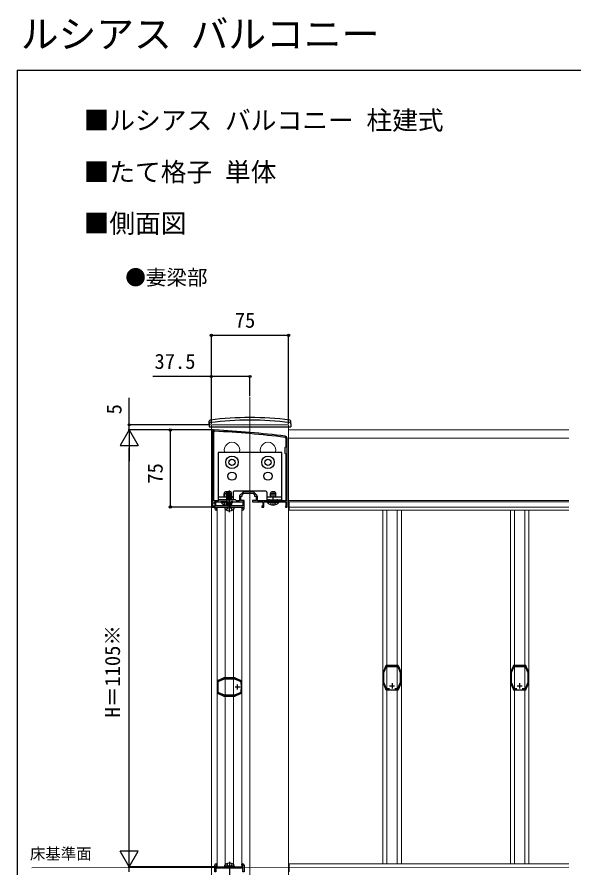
# Model space of a CAD drawing. Units: millimetres, scale not verified. Extents: x -875 to 875, y -1305 to 1297.
# Drawn here: x -875 to -334, y 469 to 1297 of the extents above; entities that cross this region are included whole.
import ezdxf
from ezdxf.enums import TextEntityAlignment as Align

# ---------------------------------------------------------------- set-up
doc = ezdxf.new("R2010")
doc.units = ezdxf.units.MM
doc.header["$LTSCALE"] = 8
for name, color, linetype in [('0-1_USER1', 3, 'Continuous'), ('0-2_YKK_11', 7, 'Continuous'), ('0-3_YKK_11E', 7, 'Continuous'), ('0-5_YKK_13', 4, 'Continuous'), ('0-6_YKK_D', 6, 'Continuous'), ('0-7_YKK_ZWAK', 7, 'Continuous')]:
    doc.layers.add(name, color=color, linetype=linetype)
doc.layers.add('0-4_YKK_12', color=2, linetype='Continuous', lineweight=18)
doc.styles.add('ＭＳ ゴシック', font='')
doc.styles.get('ＭＳ ゴシック').set_extended_font_data('MS Gothic')

msp = doc.modelspace()

# ---------------------------------------------------------------- linework, layer by layer
at = {"layer": '0-2_YKK_11'}
for p, q in [((-683.8, 826.5), (-683.8, 893.3)), ((-655.436, 834.561), (-658.261, 831.736)), ((-645.624, 835), (-654.376, 835)), ((-641.739, 831.736), (-644.564, 834.561))]:
    msp.add_line(p, q, dxfattribs=at)
for points in [[(-685, 893.3), (-685, 825.8), (-685.5, 825.3), (-685.5, 820.3), (-683, 820.3), (-683, 821.3), (-684.5, 821.3), (-684.5, 824.3), (-683, 824.3), (-683, 825.3), (-676.458, 825.3), (-676.275, 825.42), (-675.725, 825.42), (-675.542, 825.3), (-671.458, 825.3), (-671.275, 825.42), (-670.725, 825.42), (-670.542, 825.3), (-665.458, 825.3), (-665.275, 825.42), (-664.725, 825.42), (-664.542, 825.3), (-654, 825.3), (-654, 826.8), (-657.5, 826.8), (-657.5, 830.8), (-656, 830.8), (-656, 832.3), (-654.5, 833.8), (-650.458, 833.8), (-650.275, 833.92), (-649.725, 833.92), (-649.542, 833.8), (-645.5, 833.8), (-644, 832.3), (-644, 830.8), (-642.5, 830.8), (-642.5, 826.8), (-646, 826.8), (-646, 825.3)], [(-646, 825.3), (-636, 825.3), (-636, 821.3), (-637, 821.3), (-637, 820.3), (-635, 820.3), (-635, 825.3), (-626.458, 825.3), (-626.275, 825.42), (-625.725, 825.42), (-625.542, 825.3), (-613.5, 825.3), (-613.5, 821.592), (-613.75, 821.296), (-614, 821), (-614, 820.3), (-612.5, 820.3), (-612.5, 887.3)], [(-613.7, 887.3), (-613.7, 878.6), (-614.5, 877.8), (-614.5, 872.8), (-613.7, 872), (-613.7, 826.5), (-621.6, 826.5), (-621.6, 827.3), (-622.5, 827.3), (-622.5, 826.5), (-629.5, 826.5), (-629.5, 827.3), (-630.4, 827.3), (-630.4, 826.5), (-641.3, 826.5), (-641.3, 830.676)], [(-658.7, 830.676), (-658.7, 826.5), (-661.7, 826.5), (-662.5, 827.3), (-678.5, 827.3), (-679.3, 826.5), (-683.8, 826.5)], [(-654.3, 818.8), (-654.3, 825.3), (-655.3, 825.3), (-655.3, 821.5), (-659.98, 821.5), (-660.24, 821.35), (-660.76, 821.35), (-661.02, 821.5), (-667.98, 821.5), (-668.24, 821.35), (-668.5, 821.2), (-668.76, 821.35), (-669.02, 821.5), (-675.98, 821.5), (-676.24, 821.35), (-676.76, 821.35), (-677.02, 821.5), (-681.7, 821.5), (-681.7, 825.3), (-682.7, 825.3), (-682.7, 818.8)], [(-681.5, 820.3), (-668.5, 820.3), (-655.5, 820.3), (-655.5, 818.8), (-656.3, 818.8), (-656.3, 817.8), (-655.8, 817.3)], [(-681.2, 817.3), (-680.7, 817.8), (-680.7, 818.8), (-681.5, 818.8), (-681.5, 820.3)], [(-681.5, 470.3), (-668.5, 470.3), (-655.5, 470.3), (-655.5, 471.8), (-656.3, 471.8), (-656.3, 472.8), (-655.8, 473.3)], [(-681.2, 473.3), (-680.7, 472.8), (-680.7, 471.8), (-681.5, 471.8), (-681.5, 470.3)], [(-654.3, 471.8), (-654.3, 465.3), (-655.3, 465.3), (-655.3, 469.1), (-659.98, 469.1), (-660.24, 469.25), (-660.76, 469.25), (-661.02, 469.1), (-667.98, 469.1), (-668.24, 469.25), (-668.5, 469.4), (-668.76, 469.25), (-669.02, 469.1), (-675.98, 469.1), (-676.24, 469.25), (-676.76, 469.25), (-677.02, 469.1), (-681.7, 469.1), (-681.7, 465.3), (-682.7, 465.3), (-682.7, 471.8)]]:
    msp.add_lwpolyline(points, dxfattribs=at)
for centre, radius, start, end in [((-683, 893.3), 2, 86.9684, 180.00001), ((-683, 893.3), 0.8, 86.96839, 180.00001), ((-735.781, -103.299), 998.796, 83.01993, 86.96841), ((-735.781, -103.299), 999.996, 83.01993, 86.96841), ((-614.5, 887.3), 0.8, 0.00001, 83.01993), ((-614.5, 887.3), 2, 0.00001, 83.01993), ((-657.2, 830.676), 1.5, 134.99999, 179.99998), ((-654.376, 833.5), 1.5, 90.00002, 135.00001), ((-645.624, 833.5), 1.5, 44.99999, 89.99998), ((-642.8, 830.676), 1.5, 0.00002, 45.00001), ((-681.2, 818.8), 1.5, 180.00001, 269.99999), ((-655.8, 818.8), 1.5, 270.00001, 359.99999), ((-681.2, 471.8), 1.5, 90.00001, 179.99999), ((-655.8, 471.8), 1.5, 0.00001, 89.99999)]:
    msp.add_arc(centre, radius, start, end, dxfattribs=at)
at = {"layer": '0-3_YKK_11E'}
for p, q in [((-660.493, 642.8), (-660.493, 647.8)), ((-512.85, 646.4), (-507.85, 646.4)), ((-510.35, 648.9), (-510.35, 643.9)), ((-388.85, 646.4), (-383.85, 646.4)), ((-386.35, 648.9), (-386.35, 643.9)), ((-662.993, 645.3), (-657.993, 645.3))]:
    msp.add_line(p, q, dxfattribs=at)
for points in [[(-516.737, 665.617), (-516.753, 665.462), (-516.759, 665.325), (-518.838, 660.381), (-518.935, 660.279), (-519.033, 660.176), (-519.233, 659.699)], [(-512.94, 643.4), (-515.752, 643.4), (-518.35, 649.582), (-518.35, 659.218), (-515.794, 665.3), (-504.906, 665.3), (-502.35, 659.219), (-502.35, 649.582), (-504.948, 643.4), (-507.76, 643.4)], [(-505.407, 666.3), (-515.293, 666.3), (-515.421, 666.347), (-515.57, 666.392)], [(-505.13, 666.392), (-505.278, 666.347), (-505.407, 666.3)], [(-501.467, 659.699), (-501.667, 660.176), (-501.765, 660.279), (-501.862, 660.381), (-503.941, 665.325), (-503.947, 665.462), (-503.962, 665.617)], [(-392.737, 665.617), (-392.753, 665.462), (-392.759, 665.325), (-394.838, 660.381), (-394.935, 660.279), (-395.033, 660.176), (-395.233, 659.699)], [(-388.94, 643.4), (-391.752, 643.4), (-394.35, 649.582), (-394.35, 659.218), (-391.794, 665.3), (-380.906, 665.3), (-378.35, 659.219), (-378.35, 649.582), (-380.948, 643.4), (-383.76, 643.4)], [(-381.407, 666.3), (-391.293, 666.3), (-391.421, 666.347), (-391.57, 666.392)], [(-381.13, 666.392), (-381.278, 666.347), (-381.407, 666.3)], [(-377.467, 659.699), (-377.667, 660.176), (-377.765, 660.279), (-377.862, 660.381), (-379.941, 665.325), (-379.947, 665.462), (-379.962, 665.617)], [(-673.793, 654.183), (-674.27, 653.983), (-674.372, 653.885), (-674.475, 653.788), (-679.418, 651.709), (-679.555, 651.703), (-679.711, 651.687)], [(-663.776, 654.3), (-664.294, 654.3), (-664.426, 654.25), (-664.558, 654.2), (-672.429, 654.2), (-672.561, 654.25), (-672.694, 654.3), (-673.212, 654.3)], [(-657.277, 651.688), (-657.432, 651.703), (-657.569, 651.709), (-662.512, 653.788), (-662.615, 653.885), (-662.718, 653.983), (-663.195, 654.183)], [(-519.35, 659.118), (-519.35, 658.6), (-519.3, 658.468), (-519.25, 658.335), (-519.25, 650.465), (-519.3, 650.332), (-519.35, 650.2), (-519.35, 649.682)], [(-501.35, 649.682), (-501.35, 650.2), (-501.4, 650.332), (-501.45, 650.465), (-501.45, 658.335), (-501.4, 658.468), (-501.35, 658.6), (-501.35, 659.118)], [(-395.35, 659.118), (-395.35, 658.6), (-395.3, 658.468), (-395.25, 658.335), (-395.25, 650.465), (-395.3, 650.332), (-395.35, 650.2), (-395.35, 649.682)], [(-377.35, 649.682), (-377.35, 650.2), (-377.4, 650.332), (-377.45, 650.465), (-377.45, 658.335), (-377.4, 658.468), (-377.35, 658.6), (-377.35, 659.118)], [(-680.486, 650.52), (-680.44, 650.371), (-680.394, 650.243)], [(-680.394, 650.243), (-680.394, 640.357), (-680.44, 640.229), (-680.486, 640.08)], [(-657.494, 642.71), (-657.493, 639.898), (-663.676, 637.3), (-673.312, 637.3), (-679.394, 639.856), (-679.394, 650.744), (-673.312, 653.3), (-663.675, 653.3), (-657.494, 650.702), (-657.494, 647.89)], [(-656.501, 640.08), (-656.547, 640.229), (-656.594, 640.357), (-656.594, 650.243), (-656.547, 650.371), (-656.501, 650.52)], [(-519.233, 649.101), (-519.033, 648.624), (-518.935, 648.521), (-518.838, 648.419), (-516.759, 643.475), (-516.753, 643.338), (-516.738, 643.183)], [(-503.962, 643.183), (-503.947, 643.338), (-503.941, 643.475), (-501.862, 648.419), (-501.765, 648.521), (-501.667, 648.624), (-501.467, 649.101)], [(-395.233, 649.101), (-395.033, 648.624), (-394.935, 648.521), (-394.838, 648.419), (-392.759, 643.475), (-392.753, 643.338), (-392.738, 643.183)], [(-379.962, 643.183), (-379.947, 643.338), (-379.941, 643.475), (-377.862, 648.419), (-377.765, 648.521), (-377.667, 648.624), (-377.467, 649.101)], [(-679.711, 638.912), (-679.555, 638.897), (-679.418, 638.891), (-674.475, 636.812), (-674.372, 636.715), (-674.27, 636.617), (-673.793, 636.417)], [(-663.195, 636.417), (-662.718, 636.617), (-662.615, 636.715), (-662.513, 636.812), (-657.569, 638.891), (-657.432, 638.897), (-657.277, 638.912)], [(-515.57, 642.407), (-515.421, 642.453), (-515.293, 642.5), (-505.407, 642.5), (-505.279, 642.453), (-505.13, 642.407)], [(-391.57, 642.407), (-391.421, 642.453), (-391.293, 642.5), (-381.407, 642.5), (-381.279, 642.453), (-381.13, 642.407)], [(-673.212, 636.3), (-672.694, 636.3), (-672.561, 636.35), (-672.429, 636.4), (-664.558, 636.4), (-664.426, 636.35), (-664.294, 636.3), (-663.776, 636.3)]]:
    msp.add_lwpolyline(points, dxfattribs=at)
for centre, start, end in [((-515.42, 664.9), 95.73921, 151.44435), ((-505.28, 664.9), 28.55562, 84.26075), ((-391.42, 664.9), 95.73921, 151.44435), ((-381.28, 664.9), 28.55562, 84.26075), ((-673.212, 652.8), 89.99994, 112.78745), ((-663.776, 652.8), 67.21227, 90), ((-517.85, 659.118), 157.21229, 180.00002), ((-502.85, 659.118), 359.99994, 22.78745), ((-393.85, 659.118), 157.21229, 180.00002), ((-378.85, 659.118), 359.99994, 22.78745), ((-678.994, 650.37), 118.55562, 174.26075), ((-657.994, 650.37), 5.73917, 61.44408), ((-517.85, 649.682), 179.99992, 202.78766), ((-502.85, 649.682), 337.21227, 0), ((-393.85, 649.682), 179.99992, 202.78766), ((-378.85, 649.682), 337.21227, 0), ((-678.994, 640.23), 185.73921, 241.44435), ((-657.994, 640.23), 298.55653, 354.26086), ((-515.42, 643.9), 208.55653, 264.26086), ((-505.28, 643.9), 275.73917, 331.44408), ((-391.42, 643.9), 208.55653, 264.26086), ((-381.28, 643.9), 275.73917, 331.44408), ((-673.212, 637.8), 247.21229, 270.00002), ((-663.776, 637.8), 269.99992, 292.78766)]:
    msp.add_arc(centre, 1.5, start, end, dxfattribs=at)
at = {"layer": '0-4_YKK_12'}
for p, q in [((-648.5, 927.3), (-648.5, -138.7)), ((-686, 900.3), (-686, 898.3)), ((-686, 900.3), (-611, 900.3)), ((-686, 898.3), (-686, 170.3)), ((-611, 900.3), (-611, 898.3)), ((-611, 898.3), (-611, 456.8)), ((-611, 820.3), (-611, 895.3)), ((-338.5, 895.3), (-611, 895.3)), ((-338.5, 887.3), (-611, 887.3)), ((-680.5, 470.3), (-680.5, 820.3)), ((-680.5, 820.3), (-656.5, 820.3)), ((-656.5, 470.3), (-656.5, 820.3)), ((-338.5, 826.8), (-611, 826.8)), ((-338.5, 825.3), (-611, 825.3)), ((-338.5, 820.3), (-611, 820.3)), ((-338.5, 825.3), (-610.5, 825.3)), ((-672.535, 472.667), (-672.535, 817.933)), ((-664.665, 472.8), (-664.665, 817.8)), ((-338.5, 817.3), (-610.5, 817.3)), ((-519.35, 817.3), (-519.35, 473.3)), ((-515.293, 817.3), (-515.293, 473.3)), ((-505.407, 817.3), (-505.407, 473.3)), ((-501.35, 817.3), (-501.35, 473.3)), ((-395.35, 817.3), (-395.35, 473.3)), ((-391.293, 817.3), (-391.293, 473.3)), ((-381.407, 817.3), (-381.407, 473.3)), ((-377.35, 817.3), (-377.35, 473.3)), ((-338.5, 473.3), (-610.5, 473.3)), ((-610.5, 465.3), (-610.5, 473.3)), ((-338.5, 469.983), (-860.719, 469.412)), ((-680.5, 470.3), (-656.5, 470.3))]:
    msp.add_line(p, q, dxfattribs=at)
msp.add_lwpolyline([(-610.5, 825.3), (-610.5, 820.3), (-610.5, 817.3)], dxfattribs=at)
for centre in [(-666, 875.8), (-631, 875.8)]:
    msp.add_arc(centre, 7.5, 340.52879, 199.47121, dxfattribs=at)
at = {"layer": '0-5_YKK_13'}
for p, q in [((-688.2, 901.3), (-688.153, 903.967)), ((-608.8, 901.3), (-608.847, 903.967)), ((-688.2, 901.3), (-688.148, 898.3)), ((-688.148, 898.3), (-608.852, 898.3)), ((-608.8, 901.3), (-608.852, 898.3)), ((-668.5, 815.356), (-668.5, 836.429)), ((-679.5, 830.2), (-670.854, 830.2)), ((-673.5, 833.6), (-672.7, 835.3)), ((-673.5, 830.2), (-673.5, 833.6)), ((-673.5, 833.6), (-670.501, 833.6)), ((-673.067, 830.2), (-673.067, 834.52)), ((-672.7, 835.3), (-669.3, 835.3)), ((-671, 821.8), (-671, 835.8)), ((-670.972, 828.598), (-666.028, 829.422)), ((-666.028, 829.304), (-670.972, 828.48)), ((-670.972, 828.48), (-670.972, 828.598)), ((-670.972, 828.48), (-670.324, 828.107)), ((-670.854, 830.314), (-670.148, 830.451)), ((-670.854, 830.06), (-670.854, 830.314)), ((-670.854, 830.06), (-670.148, 830.177)), ((-670.854, 830.06), (-670.324, 829.755)), ((-670.501, 834.371), (-668.677, 835.602)), ((-670.501, 830.518), (-670.501, 834.371)), ((-670.501, 834.371), (-670.148, 834.183)), ((-670.501, 831.011), (-670.148, 831.011)), ((-670.324, 829.755), (-670.144, 829.795)), ((-670.324, 828.972), (-670.324, 829.755)), ((-670.324, 828.107), (-666.676, 828.931)), ((-670.324, 827.324), (-670.324, 828.107)), ((-670.081, 828.999), (-668.677, 835.176)), ((-669.571, 829.12), (-668.5, 833.829)), ((-669.565, 829.143), (-666.676, 829.796)), ((-669.378, 829.968), (-666.676, 830.579)), ((-669.3, 835.3), (-669.258, 835.21)), ((-669.298, 830.317), (-666.264, 830.816)), ((-669.227, 830.63), (-667.266, 831.011)), ((-669.141, 831.011), (-666.499, 831.011)), ((-668.323, 835.602), (-668.677, 835.602)), ((-668.677, 835.176), (-668.677, 835.602)), ((-668.5, 833.829), (-668.5, 835.602)), ((-668.5, 833.829), (-668.323, 835.602)), ((-666.499, 834.371), (-668.323, 835.602)), ((-667.676, 833.365), (-666.499, 834.371)), ((-666.264, 830.816), (-666.676, 830.579)), ((-666.676, 829.796), (-666.676, 830.579)), ((-666.676, 830.2), (-664.75, 830.2)), ((-666.028, 829.422), (-666.676, 829.796)), ((-666.028, 829.304), (-666.676, 828.931)), ((-666.676, 828.148), (-666.676, 828.931)), ((-666.028, 827.774), (-666.676, 828.148)), ((-666.499, 830.928), (-666.499, 834.371)), ((-666.499, 830.928), (-666.264, 830.816)), ((-666.028, 829.304), (-666.028, 829.422)), ((-664.75, 834.8), (-664.75, 827.3)), ((-633.25, 835.8), (-663.75, 835.8)), ((-632.25, 830.2), (-617.5, 830.2)), ((-628.5, 833.6), (-627.7, 835.3)), ((-628.5, 830.2), (-628.5, 833.6)), ((-628.5, 833.6), (-623.5, 833.6)), ((-628.067, 830.2), (-628.067, 834.52)), ((-627.7, 835.3), (-624.3, 835.3)), ((-626, 821.8), (-626, 835.8)), ((-624.3, 835.3), (-623.5, 833.6)), ((-623.933, 830.2), (-623.933, 834.52)), ((-623.5, 830.2), (-623.5, 833.6)), ((-670.972, 825.3), (-676.9, 825.3)), ((-676.9, 825.052), (-676.9, 825.3)), ((-676.9, 825.052), (-670.742, 825.052)), ((-673.5, 822.717), (-672.145, 825.435)), ((-673.104, 819.711), (-673.001, 820.3)), ((-673.104, 819.711), (-672.902, 818.564)), ((-673.104, 819.711), (-663.896, 819.711)), ((-673.001, 820.3), (-663.999, 820.3)), ((-671, 826.044), (-672.145, 825.435)), ((-670.972, 825.302), (-670.734, 825.44)), ((-670.972, 825.302), (-670.676, 825.352)), ((-670.972, 825.185), (-670.972, 825.302)), ((-670.28, 825.3), (-670.972, 825.185)), ((-670.972, 825.185), (-670.324, 824.811)), ((-670.972, 823.655), (-666.028, 824.479)), ((-666.028, 824.361), (-670.972, 823.537)), ((-670.972, 823.537), (-670.972, 823.655)), ((-670.972, 823.537), (-670.324, 823.163)), ((-670.972, 822.007), (-666.028, 822.831)), ((-666.028, 822.713), (-670.972, 821.889)), ((-670.972, 822.007), (-670.324, 822.38)), ((-670.972, 821.889), (-670.972, 822.007)), ((-670.972, 821.889), (-670.324, 821.515)), ((-670.324, 824.811), (-668.159, 825.3)), ((-670.324, 824.028), (-670.324, 824.811)), ((-670.324, 823.163), (-666.676, 823.987)), ((-670.324, 822.38), (-666.676, 823.204)), ((-670.324, 822.38), (-670.324, 823.163)), ((-670.324, 821.515), (-666.676, 822.339)), ((-670.324, 821.5), (-670.324, 821.515)), ((-668.874, 827.3), (-666.028, 827.774)), ((-666.028, 827.657), (-668.167, 827.3)), ((-666.676, 821.557), (-666.863, 821.5)), ((-666.028, 827.657), (-666.676, 827.283)), ((-666.676, 824.852), (-666.676, 825.3)), ((-665.1, 825.3), (-666.676, 825.3)), ((-666.676, 825.052), (-665.1, 825.052)), ((-666.028, 824.479), (-666.676, 824.852)), ((-666.028, 824.361), (-666.676, 823.987)), ((-666.676, 823.204), (-666.676, 823.987)), ((-666.028, 822.831), (-666.676, 823.204)), ((-666.028, 822.713), (-666.676, 822.339)), ((-666.676, 821.557), (-666.676, 822.339)), ((-666.578, 821.5), (-666.676, 821.557)), ((-666.028, 827.657), (-666.028, 827.774)), ((-666.028, 824.361), (-666.028, 824.479)), ((-666.028, 822.713), (-666.028, 822.831)), ((-665.1, 825.052), (-665.1, 825.3)), ((-663.896, 819.711), (-664.098, 818.564)), ((-663.896, 819.711), (-663.999, 820.3)), ((-620.1, 825.3), (-631.9, 825.3)), ((-631.9, 825.052), (-631.9, 825.3)), ((-631.9, 825.052), (-620.1, 825.052)), ((-628.5, 826.5), (-628.5, 827.3)), ((-628.5, 822.717), (-627.145, 825.435)), ((-628.067, 826.5), (-628.067, 827.3)), ((-626, 826.044), (-627.145, 825.435)), ((-626, 826.044), (-624.855, 825.435)), ((-623.5, 822.717), (-624.855, 825.435)), ((-623.933, 826.5), (-623.933, 827.3)), ((-623.5, 826.5), (-623.5, 827.3)), ((-620.1, 825.052), (-620.1, 825.3)), ((-673.104, 470.889), (-672.902, 472.036)), ((-668.5, 475.244), (-668.5, 454.171)), ((-663.896, 470.889), (-664.098, 472.036)), ((-663.896, 470.889), (-673.104, 470.889)), ((-673.104, 470.889), (-673.001, 470.3)), ((-663.999, 470.3), (-673.001, 470.3)), ((-663.896, 470.889), (-663.999, 470.3))]:
    msp.add_line(p, q, dxfattribs=at)
for points in [[(-617.5, 827.3), (-617.5, 873.3), (-679.5, 873.3), (-679.5, 827.3), (-664.75, 827.3)], [(-670.972, 828.598), (-670.324, 828.972), (-670.099, 829.023)], [(-670.854, 830.314), (-670.324, 830.62), (-670.148, 830.66)], [(-670.366, 827.3), (-670.324, 827.324), (-666.676, 828.148)], [(-670.148, 829.185), (-670.148, 834.183), (-668.677, 835.176)], [(-668.5, 833.955), (-667.676, 833.365), (-667.441, 831.011)], [(-632.25, 834.8), (-632.25, 827.3), (-617.5, 827.3)], [(-671.207, 817.264), (-669.848, 819.991), (-668.5, 820.707)], [(-670.972, 823.655), (-670.324, 824.028), (-666.676, 824.852)], [(-665.793, 817.264), (-667.152, 819.991), (-668.5, 820.707)], [(-671.207, 473.336), (-669.848, 470.609), (-668.5, 469.893)], [(-665.793, 473.336), (-667.152, 470.609), (-668.5, 469.893)]]:
    msp.add_lwpolyline(points, dxfattribs=at)
for centre, radius in [((-666, 863.8), 6), ((-631, 863.8), 6), ((-666, 863.8), 3), ((-631, 863.8), 3), ((-666, 850.3), 4), ((-631, 850.3), 4)]:
    msp.add_circle(centre, radius, dxfattribs=at)
for centre, radius, start, end in [((-687.197, 901.453), 1, 97.02227, 179), ((-687.154, 903.949), 1, 96.9597, 179), ((-648.5, 587.3), 317.528, 82.97773, 97.02227), ((-648.5, 587.3), 320, 83.0403, 96.9597), ((-609.846, 903.949), 1, 1, 83.0403), ((-609.803, 901.453), 1, 1, 82.97773), ((-669.856, 829.185), 0.292, 180, 347.19096), ((-663.75, 834.8), 1, 90, 180), ((-633.25, 834.8), 1, 0, 90), ((-671, 830), 7.7, 219.98312, 274.26907), ((-671, 830), 7.7, 304.16749, 320.01688), ((-626, 830), 7.7, 219.98312, 320.01688), ((-671.859, 818.748), 1.059, 190, 239.36409), ((-668.5, 824.42), 7.651, 239.36409, 300.63591), ((-665.141, 818.748), 1.059, 300.63591, 350), ((-671.859, 471.852), 1.059, 120.63591, 170), ((-668.5, 466.18), 7.651, 59.36409, 120.63591), ((-665.141, 471.852), 1.059, 10, 59.36409), ((-670.56, 470.065), 0.235, 89.55343, 90), ((-666.44, 470.065), 0.235, 90, 90.37554)]:
    msp.add_arc(centre, radius, start, end, dxfattribs=at)
at = {"layer": '0-6_YKK_D'}
for p, q in [((-686, 901.3), (-686, 988.3)), ((-611, 987.3), (-686, 987.3)), ((-611, 901.3), (-611, 988.3)), ((-686, 901.3), (-686, 948.3)), ((-648.5, 928.3), (-648.5, 948.3)), ((-766, 900.3), (-766, 926.491)), ((-766, 895.3), (-774.75, 880.145)), ((-687, 900.3), (-767, 900.3)), ((-684, 895.3), (-767, 895.3)), ((-684, 895.3), (-767, 895.3)), ((-766, 895.3), (-766, 900.3)), ((-766, 895.3), (-766, 891)), ((-766, 895.3), (-757.25, 880.145)), ((-766, 895.3), (-766, 864.989)), ((-684, 895.3), (-727, 895.3)), ((-726, 895.3), (-726, 820.3)), ((-774.75, 880.145), (-757.25, 880.145)), ((-766, 487.8), (-766, 877.8)), ((-686.2, 820.3), (-727, 820.3)), ((-766, 470.3), (-766, 500.611)), ((-766, 470.3), (-774.75, 485.455)), ((-757.25, 485.455), (-774.75, 485.455)), ((-766, 470.3), (-757.25, 485.455)), ((-766, 470.3), (-766, 474.6)), ((-681.5, 470.3), (-767, 470.3)), ((-766, 465.3), (-766, 470.3)), ((-766, 465.3), (-766, 470.3))]:
    msp.add_line(p, q, dxfattribs=at)
msp.add_lwpolyline([(-648.5, 947.3), (-686, 947.3), (-742.891, 947.3)], dxfattribs=at)
for centre in [(-686, 987.3), (-611, 987.3), (-686, 947.3), (-648.5, 947.3), (-766, 900.3), (-726, 895.3), (-726, 820.3)]:
    msp.add_circle(centre, 1.075, dxfattribs=at)
at = {"layer": '0-7_YKK_ZWAK'}
for q in [(-875, -1304.7), (875, 1245.3)]:
    msp.add_line((-875, 1245.3), q, dxfattribs=at)

# ---------------------------------------------------------------- texts
at = {"layer": '0-1_USER1', "style": 'ＭＳ ゴシック'}
for s, height, p in [('ルシアス バルコニー', 26.91, (-871.336, 1258.845)), ('■ルシアス バルコニー 柱建式', 18.33, (-810.256, 1181.851)), ('■たて格子 単体', 18.33, (-810.256, 1131.567)), ('■側面図', 18.33, (-810.256, 1081.567)), ('●妻梁部', 14.66, (-769.727, 1031.914)), ('床基準面', 11, (-862.449, 474.26))]:
    msp.add_text(s, height=height, dxfattribs=at).set_placement(p, align=Align.BOTTOM_LEFT)
at = {"layer": '0-6_YKK_D', "style": 'ＭＳ ゴシック'}
for s, p in [('75', (-663.273, 990.3)), ('37.5', (-741.368, 950.3))]:
    msp.add_text(s, height=14.66, dxfattribs=at).set_placement(p, align=Align.BOTTOM_LEFT)
for s, p in [('5', (-769, 910.423)), ('75', (-729, 843.027)), ('H＝1105※', (-770.477, 615.641))]:
    msp.add_text(s, height=14.66, rotation=90, dxfattribs=at).set_placement(p, align=Align.BOTTOM_LEFT)

doc.saveas('drawing.dxf')
